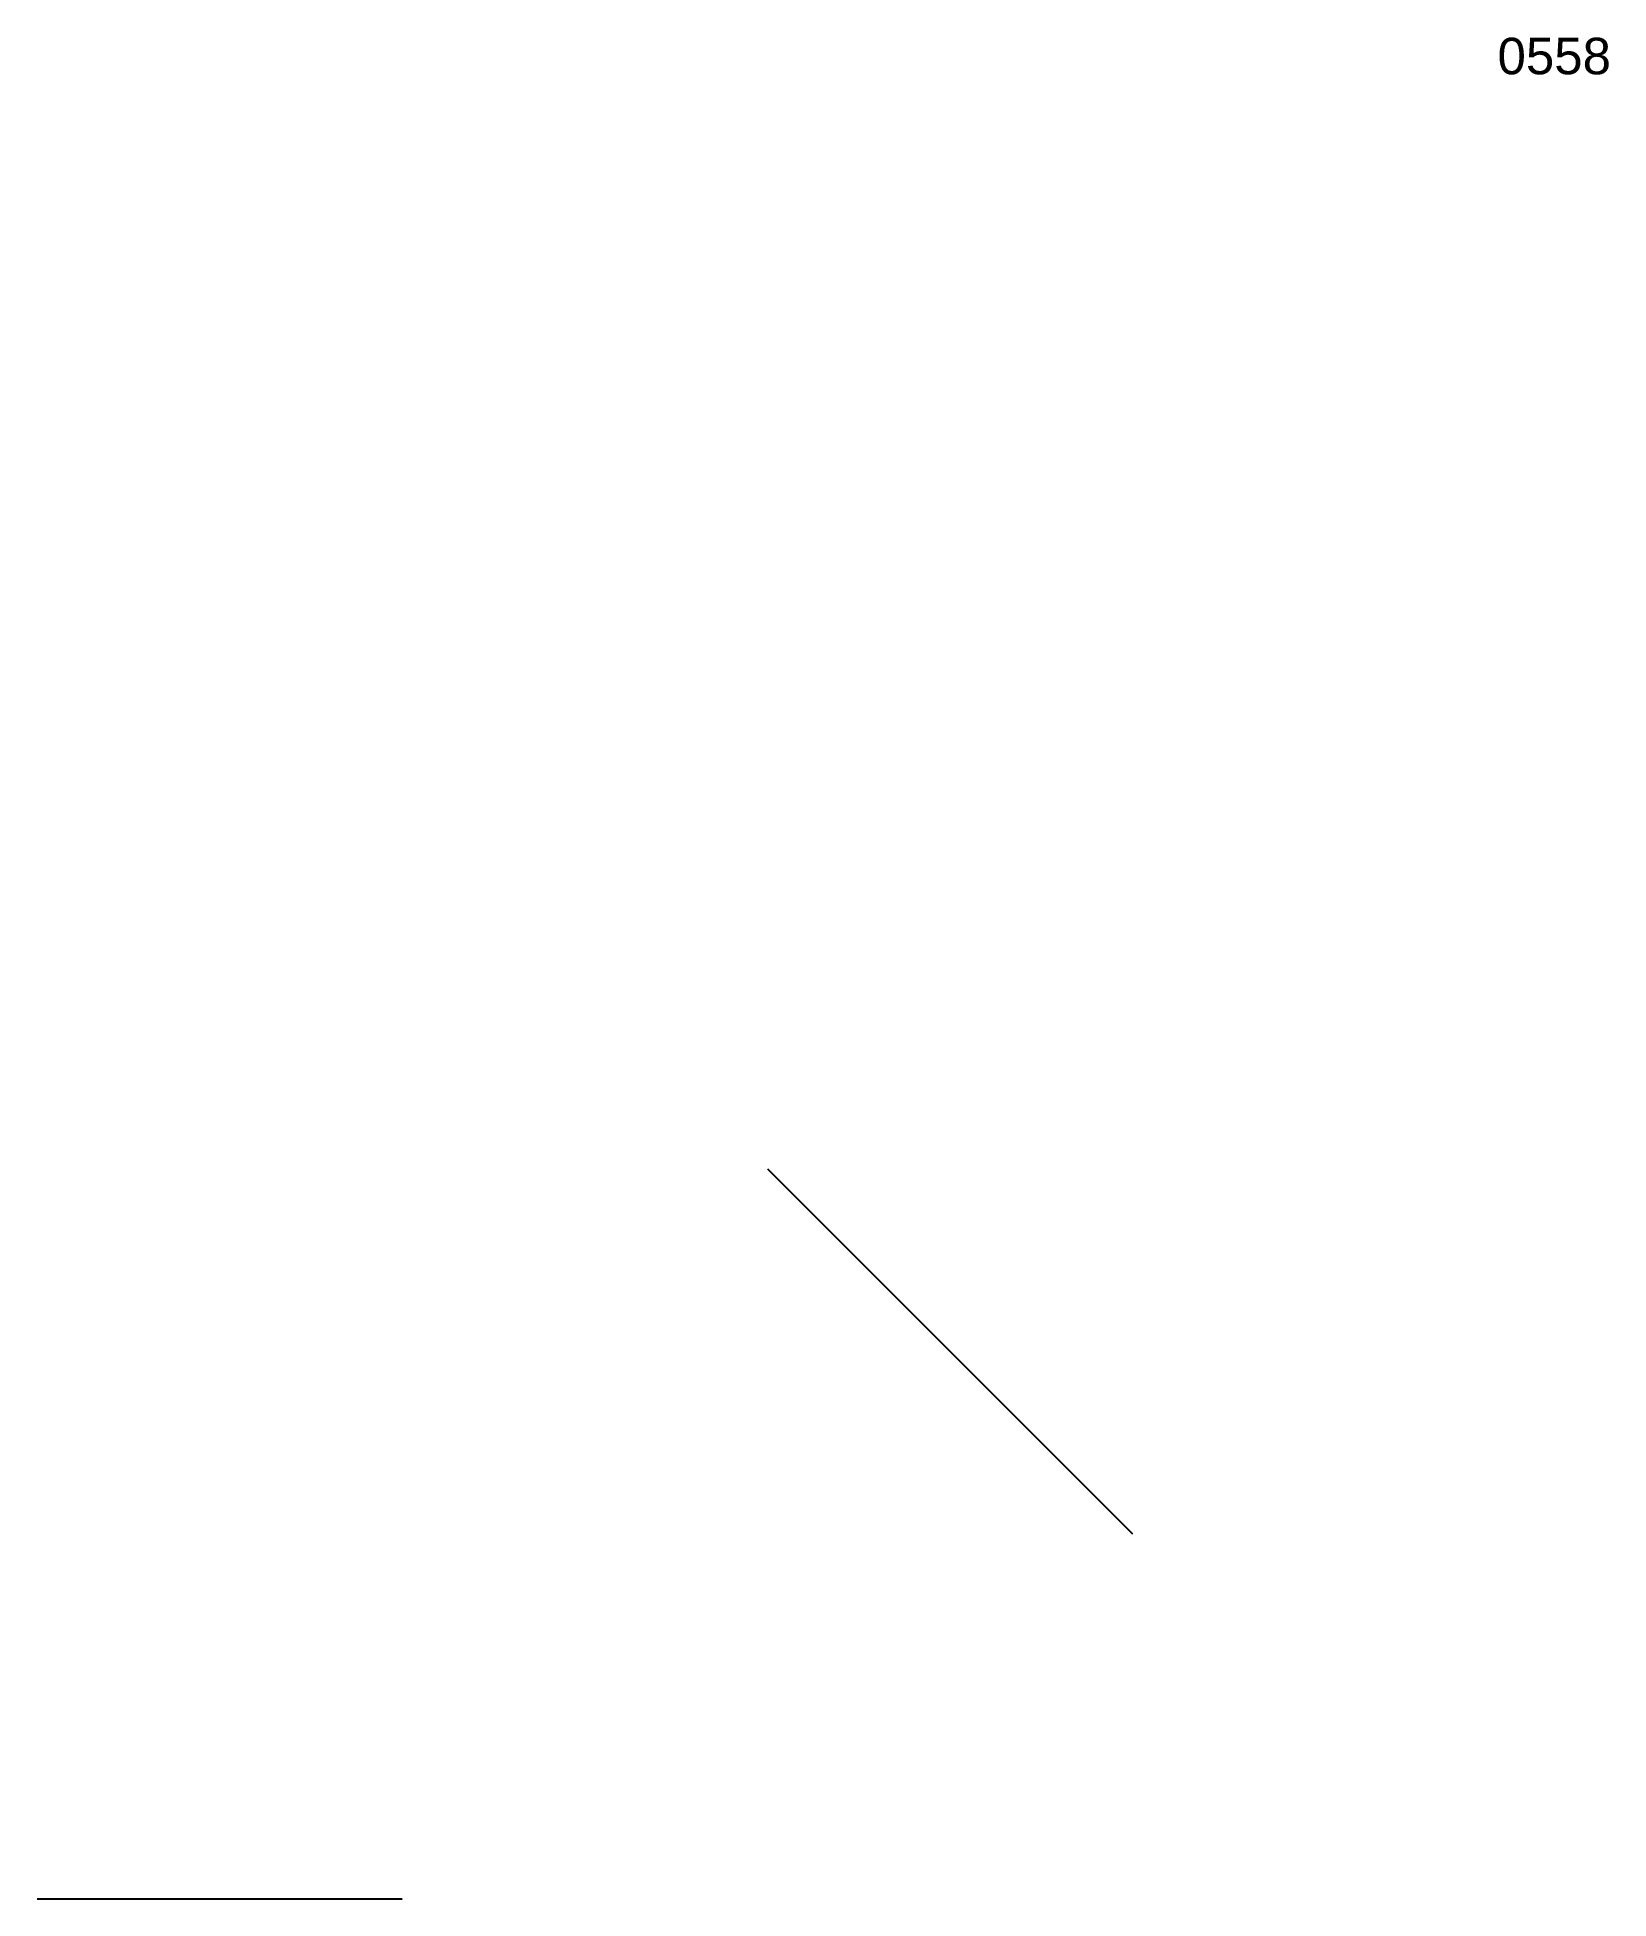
# Model space of a CAD drawing. Extents: x 0 to 4.3, y 0 to 5.1.
import ezdxf

# ---------------------------------------------------------------- set-up
doc = ezdxf.new("R2010")
doc.units = 0
doc.layers.add('WQ_LINES', color=1, linetype='CONTINUOUS')
doc.layers.add('WQ_TEXT_LAYER', color=1, linetype='CONTINUOUS')
doc.styles.get("Standard").update_dxf_attribs({"font": 'arial.ttf'})

msp = doc.modelspace()

# ---------------------------------------------------------------- linework, layer by layer
at = {"layer": 'WQ_LINES', "color": 6}
msp.add_line((2, 2), (3, 1), dxfattribs=at)
at = {"layer": 'WQ_LINES', "color": 7}
msp.add_line((0, 0), (1, 0), dxfattribs=at)

# ---------------------------------------------------------------- texts
at = {"layer": 'WQ_TEXT_LAYER'}
msp.add_text('0558', height=0.1, dxfattribs=at).set_placement((4, 5))

doc.saveas('drawing.dxf')
